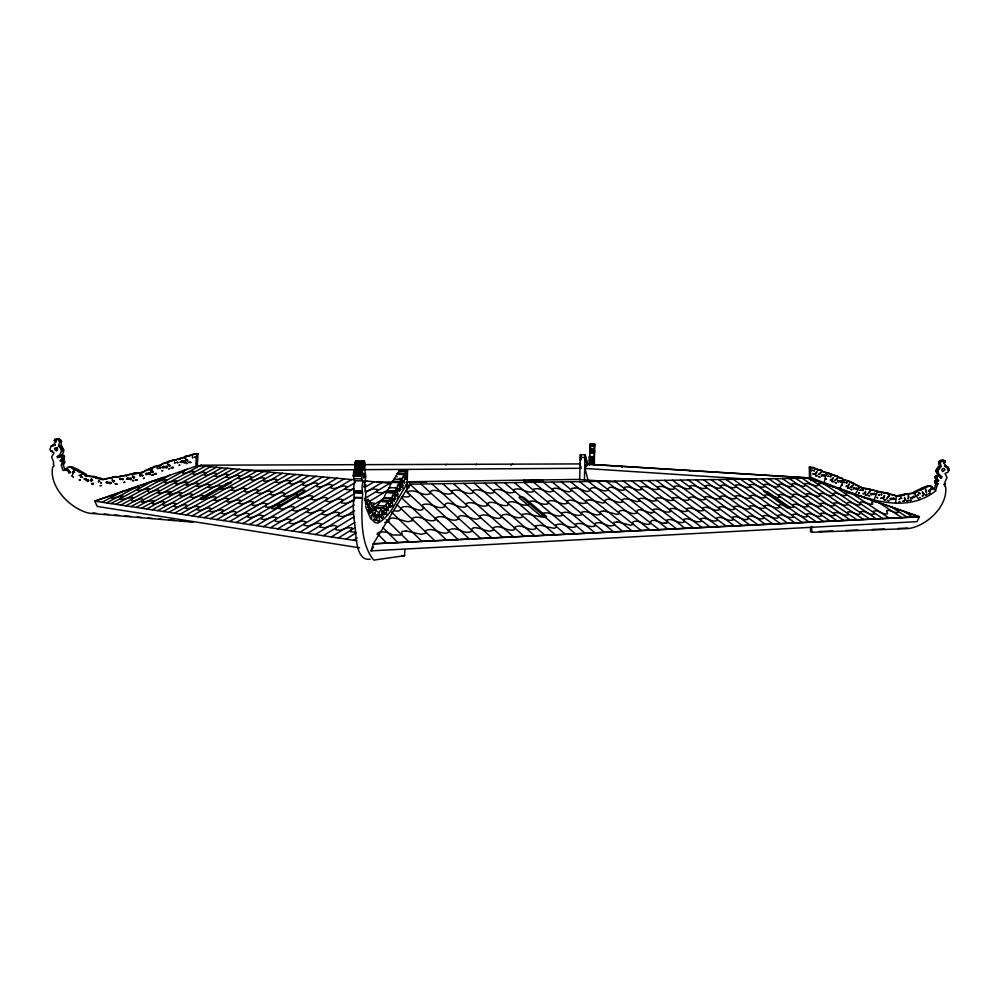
<?xml version="1.0" encoding="UTF-8"?>
<svg xmlns="http://www.w3.org/2000/svg" width="999" height="999" viewBox="0 0 999 999"><rect width="100%" height="100%" fill="white"/><g stroke="black" fill="none" stroke-linecap="round" stroke-linejoin="round"><path stroke-width="1.5" d="M379.395 522.152L379.42 512.387M589.273 465.197A14.111 1.211 -88.2 0 1 589.298 464.735L589.61 456.506L594.018 456.78L594.168 458.054L594.243 450.199M926.273 490.534L925.698 489.71M580.694 458.166L580.494 460.414M589.797 457.679L590.184 444.23L594.68 444.193L594.305 465.084M593.693 464.872L593.955 456.63M908.753 496.928L908.428 495.467M393.893 498.563L393.743 500.399A7.143 1.623 -88 0 1 393.581 500.337L393.768 498.851A10.839 2.485 -88 0 0 393.893 498.563L393.906 498.513M57.967 438.886L59.553 439.123L61.501 441.121C59.353 447.764 68.531 451.56 59.303 456.393L59.403 457.554M404.807 549.587L404.607 555.681L373.788 560.114C361.001 544.605 361.513 520.529 362.113 500.899A8.092 2.023 -87.8 0 1 362.337 500.449L362.437 496.428A5.045 1.274 -87.9 0 0 362.537 493.831L362 486.925L362.937 480.956L354.682 480.681L353.271 475.786L355.407 465.197L363.898 465.497L363.986 464.098L355.182 463.524L355.744 460.864L363.998 461.126L364.972 462.512L364.747 470.442L365.871 476.236L363.998 487.187L365.646 484.478L364.972 491.333L365.784 492.407A3.034 0.762 -88 0 1 365.734 494.305L365.409 500.162A27.722 7.018 -87.8 0 1 365.509 502.622L365.759 504.994L368.057 499.05L370.567 503.246A6.206 1.523 -87.8 0 1 370.691 503.371L372.964 507.729L373.014 510.164M353.421 473.014L361.713 473.289L363.711 465.497M580.519 457.142L580.469 457.804L580.531 456.655M585.239 457.28L585.202 457.942L585.252 457.043M579.682 479.695L580.269 454.72L585.189 454.732L585.676 456.68M584.415 479.845L585.002 454.87M585.951 461.575L585.814 460.701M586.813 463.086L586.6 464.71L586.813 462.999M375.262 512.137L375.212 517.195L375.262 512.012M586.363 461.438L586.326 462.1L586.376 461.313M943.88 460.302L939.41 461.051L938.561 462.874L939.347 466.321L935.926 470.129L938.311 470.192L941.083 466.521L940.296 463.061L941.145 461.238L944.854 460.739L945.329 461.888L943.418 462.912L945.266 464.572L944.879 465.734L947.951 467.107L949.05 470.167L948.138 472.052L945.042 473.464L947.015 477.385L945.029 482.005A3.359 3.309 -40.1 0 0 945.091 483.728C945.916 484.727 943.218 485.227 945.004 486.401A5.432 5.345 -39.5 0 1 945.591 486.675C948.138 505.844 927.097 525.899 908.416 528.583L811.8 532.292L810.589 531.83L810.501 527.347M406.843 491.358L407.58 470.079L399.662 469.817L397.952 473.214A5.532 1.249 -88.1 0 0 397.777 473.026L395.741 476.436A6.206 1.411 -88.1 0 0 395.429 476.848L392.719 481.293L400.124 481.543L402.185 478.346L402.922 488.873M580.906 459.54L580.931 458.741M585.614 459.677L585.539 460.314L585.701 458.691M594.268 449.837L594.68 444.193M840.047 487.937L843.73 480.232L842.669 478.321A4.695 4.633 -39.6 0 0 841.682 478.022L838.648 477.472M72.927 471.99L73.664 471.041M405.557 475.824L406.031 479.433L406.593 478.608M586.925 464.972L586.813 465.896L586.863 465.109M363.436 463.786L363.998 461.126M589.722 457.779L589.56 456.531M106.431 482.267L106.768 481.818A1.686 1.661 45.3 0 1 107.155 481.705L107.417 482.654A6.981 6.881 45.5 0 0 107.667 483.204A26.361 25.949 47.1 0 1 106.781 483.054C104.445 482.392 108.329 481.58 108.304 482.717M181.269 461.138L181.706 461.988A7.555 7.455 47 0 0 182.043 462.475A24.825 24.5 48.8 0 1 181.206 462.425L180.182 462.175L182.33 461.138M182.417 462.212L181.656 462.062L182.205 461.263M65.484 470.367L64.386 468.631A19.368 19.018 46.2 0 0 63.948 466.845C62.55 464.31 63.299 464.335 64.585 462.762A2.16 2.123 46.8 0 0 64.61 461.413C52.885 463.049 70.704 453.696 61.988 457.729M64.61 461.413C60.177 460.951 64.698 460.277 63.973 457.554M395.317 493.331C395.554 497.864 396.84 497.002 395.342 493.406M63.973 449.825C60.227 450 61.663 454.832 57.28 456.568C57.605 460.127 62.475 451.86 64.598 456.655M361.713 473.289L361.825 478.896L362.899 480.919M112.338 480.644C111.239 476.548 115.659 485.502 112.575 480.919M114.373 481.106L112.6 481.481M195.866 464.785L196.641 453.883L198.052 453.721L197.053 467.632M580.619 458.816L580.469 460.089M400.462 483.941L400.949 487.587L401.536 486.75M853.296 487.787L853.596 489.123A5.245 5.182 -39.5 0 0 854.095 489.06L855.244 487.962L853.67 487.987A7.93 7.83 -39.8 0 1 853.296 487.787L853.233 487.749M381.506 515.222L381.206 517.145A7.38 1.748 -87.8 0 1 381.044 516.933L380.831 514.935L381.356 515.422A13.399 3.172 -87.9 0 0 381.506 515.222L381.531 515.184M86.713 480.319L87.038 481.068A4.133 4.071 45.7 0 0 87.363 481.456L88.874 480.644A9.228 9.078 46.2 0 1 88.199 480.507C87.05 478.696 85.827 480.919 88.599 480.044M91.134 480.057C91.209 485.089 92.457 475.724 91.096 479.732M391.009 499.113L389.523 500.711A5.282 1.224 -87.9 0 0 389.398 500.462L389.123 500.524A5.307 1.224 -87.9 0 0 389.011 500.736C388.286 502.297 379.145 502.197 381.318 500.437A5.295 1.249 -87.9 0 1 381.481 500.249L381.768 500.187A5.282 1.249 -87.8 0 1 381.893 500.437C383.291 495.467 392.545 502.235 392.345 495.929A6.406 1.461 -87.9 0 1 392.657 495.367L394.717 490.984A5.707 1.299 -87.9 0 1 394.867 491.108L396.403 488.249A9.416 2.135 -88.1 0 0 396.603 487.912L397.015 487.999A6.306 1.424 -88 0 1 397.19 488.224L397.989 498.251M376.573 514.772L376.685 520.117A9.565 2.285 -87.8 0 1 376.486 519.88L376.561 514.622M393.968 492.519C382.405 493.656 385.227 489.41 394.343 491.558M814.385 470.129L814.035 471.191L814.41 469.855M830.818 475.974L830.456 477.035L830.843 475.686M895.566 503.046L896.378 496.191M391.883 497.827L384.253 497.664L384.777 495.654A6.406 1.498 -87.9 0 1 385.102 495.092L386.401 492.345M397.015 474.3L404.32 474.537L405.057 473.264A5.532 1.224 -88.1 0 1 405.194 473.451L407.542 470.079M399.15 482.654L399.575 481.793L391.92 481.593L391.758 482.417L399.2 482.579L397.952 484.84A6.319 1.424 -88 0 0 397.577 485.314L397.177 487.924M369.468 503.871L368.943 508.953L369.393 504.333A2.897 0.712 -87.9 0 0 369.468 503.871L369.48 503.746M589.685 452.897L594.093 452.909M383.466 510.639L383.828 514.997L384.553 514.31M190.297 521.915L193.132 522.177L89.723 513.286C70.767 509.527 48.476 486.663 52.71 466.82A5.757 5.657 46.2 0 1 53.347 466.558C55.22 465.459 52.76 464.572 53.397 463.723A3.559 3.496 46.8 0 0 53.559 461.9L51.711 456.905L54.008 452.859L50.799 451.186L49.95 449.15L51.274 445.954L54.608 444.68L54.246 443.431L56.294 441.77L54.333 440.584L54.895 439.385L57.542 439.223L58.791 440.122L59.59 442.107L58.566 445.729L62.025 450.049M56.356 440.484L54.408 440.035M370.242 559.165C353.783 561.95 356.705 528.633 353.846 518.518C353.821 512.612 352.56 506.431 353.846 500.599A8.092 2.073 -87.8 0 1 354.083 500.149L354.183 496.141A5.045 1.299 -87.9 0 0 354.283 493.543L353.733 486.65L354.682 480.681M585.789 460.826L585.739 461.65M402.297 478.571L402.772 477.085A6.219 1.374 -88.1 0 1 403.072 476.673L404.27 474.513M373.102 509.203L376.211 510.364A6.469 1.548 -87.7 0 1 376.386 510.477L376.648 510.914A4.271 1.024 -87.8 0 1 376.723 511.401L379.158 512.524L379.882 511.138A7.905 1.873 -87.7 0 1 380.332 510.601L382.592 507.792A5.819 1.374 -87.8 0 1 382.704 507.567L383.004 507.48A5.732 1.349 -87.8 0 1 383.154 507.754L386.588 503.721A7.23 1.686 -87.8 0 1 386.988 503.246L388.536 501.473M141.596 474.05C139.323 473.189 138.911 477.285 141.633 475.487M371.341 518.656L373.102 509.715M846.902 482.355L846.453 483.379L846.952 482.067M370.329 508.541L370.467 507.742M370.204 509.14L370.067 513.474A8.279 2.023 -87.8 0 1 369.892 513.011L370.342 507.967M941.607 477.884L940.559 477.822L939.684 475.936C936.912 474.775 934.415 469.592 937.611 470.429C937.611 472.515 939.41 474.887 941.77 476.798C940.546 480.132 939.834 474.6 937.124 476.211C935.738 479.083 941.757 482.38 934.777 481.006A2.035 2.01 -40.2 0 0 934.727 482.28L936.263 483.441L935.126 486.163A18.282 17.97 -39.6 0 0 934.627 487.824L933.516 489.41M163.237 466.545L162.475 467.457L164.036 467.232A7.555 7.455 46.6 0 0 164.335 467.744A24.813 24.488 48.3 0 1 163.499 467.707L162.475 467.532L164.023 467.307M386.213 504.37L386.663 514.947M589.909 462.912L589.909 464.647M386.875 491.208L387.2 490.721A5.707 1.336 -87.9 0 1 387.35 490.846L388.923 487.999A9.403 2.185 -88.1 0 0 389.135 487.662L389.548 487.749A6.306 1.461 -88 0 1 389.722 487.962L390.122 485.052A6.306 1.449 -88 0 1 390.447 484.627L391.733 482.405M594.48 450.512L594.368 453.022L594.517 450.524M938.635 476.011C933.466 473.526 934.515 481.53 938.91 480.581M383.416 498.851L384.253 497.664M594.055 453.171L589.672 452.997M409.528 484.203L808.803 478.159L919.405 516.783L917.045 521.653L371.104 550.874L373.314 543.806L409.902 484.203L469.505 539.035M390.771 506.755L390.609 507.28A9.79 2.26 -87.9 0 1 390.397 507.417L389.797 503.359L390.759 506.818M589.697 452.06L594.068 452.422M408.666 488.074L409.902 484.203M80.844 477.422L81.169 476.461L81.693 477.36L80.844 477.422L82.755 477.16M355.182 463.524L355.457 465.234M884.402 495.504L883.153 497.914L880.956 498.201M865.546 491.333L865.571 492.969A1.598 1.573 -39 0 1 865.022 493.531L863.498 493.881A7.118 7.018 -39.4 0 1 862.949 493.868C862.199 494.093 866.383 492.095 865.396 491.77M62.562 457.467L62.088 455.969L59.465 456.181M66.546 469.63L68.082 469.555A1.573 1.548 46.3 0 1 68.431 469.717L67.807 470.479A6.993 6.881 46 0 0 67.507 470.979A17.645 17.358 47 0 1 67.02 470.379L66.546 469.63L68.556 469.318M594.293 449.6L589.885 449.513M382.043 508.616L374.2 508.291L373.264 509.977M374.25 508.329L374.812 507.504A5.807 1.399 -87.8 0 1 374.925 507.28L375.237 507.205A5.732 1.386 -87.8 0 1 375.387 507.467L376.823 505.569L384.815 505.969M588.011 480.069L585.014 468.431L586.65 464.123L806.855 477.747L809.952 478.983M383.479 498.788L371.029 506.331M946.14 467.033L944.392 465.896M935.039 483.266L937.986 483.703L936.85 486.451A18.357 18.044 -39.5 0 0 936.35 488.111L935.751 489.622L934.24 489.597L931.942 486.588L929.757 485.914L922.477 488.973A4.246 4.183 -39.3 0 0 922.089 489.073L915.359 492.27L915.009 493.943M824.525 481.356C825.798 470.379 829.282 473.126 834.827 475.674A4.196 4.146 -39.8 0 1 835.289 475.536L839.972 477.722M580.906 456.293L580.656 455.394M394.031 494.642L394.78 497.652L393.943 494.555M64.086 455.806L57.393 457.729M184.34 462.724L184.84 461.376A7.792 7.692 47.4 0 1 184.253 461.575L182.78 461.263L183.816 462.587A5.569 5.495 47.1 0 0 184.34 462.724L185.802 462.537M874.4 498.876L877.234 492.245L875.686 490.821A5.207 5.132 -38.8 0 0 874.487 490.521L868.543 488.911M381.044 500.499L389.573 500.724M407.13 483.116L404.707 487.712A280.744 65.31 89.3 0 1 403.171 490.172C395.904 501.698 390.422 516.433 377.922 523.064L375.087 522.652L370.467 518.306L365.509 506.393M168.082 462.025L169.967 461.176A4.458 4.396 46.5 0 1 170.442 461.351L172.24 460.177L176.661 459.752M179.882 459.115L181.181 458.254A4.958 4.895 46.6 0 1 182.23 458.004L184.628 456.718A1.249 1.236 47.1 0 1 185.077 456.743L187.675 455.894A4.458 4.396 46.9 0 1 188.149 456.068L190.172 455.544M870.216 490.734L869.654 492.095M61.301 449.775L63.287 449.338M91.721 483.566L92.745 484.59A1.311 1.286 45.4 0 0 93.157 484.503L91.721 483.566L93.581 483.279M126.398 476.273L127.36 475.112M68.694 472.702L70.442 472.302A8.329 8.192 46.7 0 1 69.855 472.003L69.243 470.816L68.519 472.265A3.546 3.484 46.2 0 0 68.706 472.702L70.654 472.465M73.851 470.729L72.59 474.263L72.84 472.302M937.611 470.429L938.311 470.192L936.612 469.705M593.768 462.749L589.348 462.475L593.756 462.737M353.908 517.182L354.158 518.406M399.15 484.702L399.875 488.024L399.113 484.515M404.895 479.258L404.27 476.436M151.836 467.969L154.158 467.22M923.95 488.486L920.816 488.686A4.233 4.158 -39.3 0 0 920.429 488.786L913.523 492.157L913.286 492.982L914.922 493.294L904.132 494.218L905.494 493.993M585.002 457.48L580.269 457.342M889.272 495.267L888.673 496.728M156.231 473.738L154.545 473.751L156.281 473.663M146.666 473.214L147.178 474.038A7.555 7.443 46.2 0 0 147.54 474.488A24.813 24.463 47.7 0 1 146.703 474.513L145.667 474.438L146.341 473.376M816.757 471.715L815.122 473.826L812.999 473.813M371.104 550.874L373.501 546.94M888.436 496.978L886.85 498.401L889.172 495.429M869.43 492.332L867.931 493.656L870.117 490.884M141.371 475.037L139.573 475.499M580.531 455.357L580.332 454.695M855.931 493.019L859.664 487.387M849.125 484.128C848.288 486.675 842.869 486.288 847.726 486.501A1.848 1.823 -39.4 0 0 848.426 486.076L849.237 484.078M162.962 467.082L164.548 466.658M881.48 493.806L881.368 495.254L881.518 494.118M119.768 479.158C121.104 476.311 118.744 481.331 121.428 478.971M381.98 510.964L382.555 514.997L381.868 510.676M388.424 503.521L388.986 507.317L388.386 503.459M185.552 457.043L186.351 456.543M61.926 461.501L62.625 461.6A2.173 2.135 46.8 0 1 62.6 462.962C61.301 464.535 60.552 464.51 61.963 467.07A19.456 19.106 46.2 0 1 62.4 468.856C63.461 474.637 68.069 463.149 71.453 467.932C73.464 470.454 76.911 468.993 78.946 470.317A4.483 4.408 46 0 1 79.346 470.442L86.463 474.4A1.311 1.299 46 0 1 86.663 475.287L86.763 475.674M922.352 495.929L923.576 494.418L922.352 492.157M152.098 474.987L153.234 474.812L151.885 475.224M821.278 471.99L820.504 473.239M837.711 477.834L836.862 479.12M170.379 461.176L167.37 462.025A1.249 1.236 46.6 0 0 166.92 462L164.61 463.249A4.958 4.895 46.2 0 0 163.549 463.511L162.787 464.011M391.92 481.593L392.545 481.118A5.619 1.286 -88 0 1 392.682 481.293M820.167 473.489L818.418 474.65L821.153 472.127M836.6 479.333L834.852 480.482L837.574 477.972M154.258 480.569L157.417 481.493L165.497 479.532M168.544 468.931L169.992 468.568L168.943 468.556M186.301 463.586L187.7 463.286L186.551 463.361M75.487 469.942L77.023 470.554A4.495 4.421 46 0 1 77.422 470.679L84.578 474.65A1.324 1.299 45.9 0 1 84.765 475.536L94.356 477.335A4.77 4.695 45.5 0 1 94.818 477.385L95.617 477.772A3.159 3.097 45.6 0 1 95.892 478.159L103.409 479.67L105.569 478.846A5.907 5.819 45.2 0 1 106.955 478.571L111.738 477.485A1.324 1.299 45.6 0 1 112.213 477.559L113.786 477.085A4.383 4.321 45.4 0 1 114.211 476.948L115.634 476.823A4.371 4.296 45.5 0 1 115.984 476.685L116.933 476.71A4.296 4.233 45.5 0 1 117.407 476.96L122.34 476.011M194.643 454.058L198.052 453.721M908.428 495.554L908.153 499.05L908.703 497.24M139.985 475.736L140.01 474.35M377.073 505.681L378.896 503.446A7.23 1.723 -87.8 0 1 379.308 502.972L380.856 501.173M853.596 484.802L852.634 486.014M155.182 466.958L159.69 465.522A7.343 7.243 47 0 0 160.377 465.309L161.476 465.409M126.523 478.721L127.497 477.884A1.561 1.548 45.5 0 1 127.86 477.784L128.122 478.671A6.543 6.444 45.7 0 0 128.347 479.183A24.675 24.313 47.3 0 1 127.522 479.045L126.573 478.796L128.371 478.334M852.359 486.201L850.586 487.187L853.446 484.927M172.29 461.038L173.302 460.227M133.192 474.026L135.802 473.239M905.693 494.093L913.286 492.982M907.292 494.418L904.894 493.793M159.291 491.433C159.553 486.251 144.056 497.552 149.026 488.736A6.281 1.498 -22.8 0 0 148.451 488.723M142.894 500.349C143.594 494.88 127.16 506.718 132.817 497.49A6.344 1.511 -23 0 0 132.243 497.465M936.051 490.646C902.472 517.282 858.253 495.104 823.538 482.342A193.968 191.009 -53.4 0 1 818.543 480.594L810.689 477.272M401.511 486.825L400.487 484.028M134.877 473.126L127.672 474.85A5.519 5.445 45.4 0 0 126.386 475.112L115.734 477.235A4.308 4.246 45.5 0 0 115.172 476.973L114.211 476.948M159.191 491.508L158.054 493.244L170.342 491.508L170.717 492.27L168.506 494.343L170.205 494.68M142.795 500.424L141.583 502.197L153.871 500.511L154.208 501.298L151.923 503.421L153.609 503.771M930.618 488.623L931.168 489.373A6.606 6.494 -39.4 0 1 931.43 489.86A16.646 16.384 -40.3 0 0 931.917 489.31L932.392 488.636L930.956 488.486M160.377 465.309L158.816 465.522A7.38 7.268 47 0 1 158.129 465.734L154.733 466.258L153.059 467.582A4.458 4.396 46 0 0 152.56 467.445L150.062 468.519A1.249 1.236 46.2 0 0 149.613 468.531L145.891 470.317A4.983 4.908 45.7 0 0 144.855 470.666L143.369 472.065L135.864 473.626A4.046 3.996 45.7 0 0 135.352 473.376L134.453 473.351M185.077 456.743L186.613 456.506M188.312 456.081C190.434 454.008 197.153 454.27 190.934 454.97M889.647 494.43L892.307 494.73A5.557 5.47 -38.6 0 1 893.593 495.054C897.002 497.365 900.486 493.518 904.295 495.204A2.972 2.935 -38.9 0 1 904.57 494.855L905.356 494.53M889.01 493.818L885.888 492.994L893.855 495.042A5.569 5.495 -38.6 0 1 895.129 495.367L897.139 496.266L904.295 495.204M594.043 456.855L589.51 456.718M862.949 489.385L862.836 490.734L862.986 489.672M145.729 470.916L146.491 470.442A4.958 4.883 45.8 0 1 147.228 470.154M445.791 464.922L446.578 464.373M903.046 501.148L904.744 500.062L904.582 498.051M475.711 464.86L476.585 464.26M186.913 456.019L189.111 455.731A4.433 4.383 46.9 0 1 189.598 455.906L189.76 455.906M510.951 465.222L512.587 464.135M177.248 459.103L179.358 459.203M353.471 540.284L357.255 537.899M345.991 539.148L356.506 532.579M338.399 537.999L355.307 527.497M331.331 536.913L354.745 522.44M323.289 535.701L353.958 516.833M315.384 534.502L354.62 510.501M369.043 501.673L387.874 490.159M307.605 533.329L354.183 504.97M364.71 498.576L390.159 483.079M54.595 445.117L55.27 444.867M299.962 532.167L354.97 498.863M365.584 492.432L382.23 482.355M292.445 531.031L353.796 494.055M364.685 487.5L374.413 481.63M138.112 473.076L142.445 472.515M285.015 529.907L354.008 488.586M364.086 482.492L366.695 480.931M277.71 528.808L355.419 482.43M270.529 527.722L351.623 479.545M263.449 526.648L344.255 478.871M256.468 525.586L336.975 478.209M142.994 472.04L144.268 471.803M249.6 524.55L329.832 477.547M242.844 523.526L322.777 476.898M236.164 522.527L315.809 476.261M229.608 521.528L308.953 475.636M223.114 520.554L302.173 475.012M216.746 519.58L295.504 474.4M210.452 518.631L288.923 473.801M204.258 517.694L282.442 473.201M198.139 516.77L276.036 472.614M192.12 515.859L269.718 472.04M186.164 514.96L263.486 471.466M122.752 476.036L126.935 475.249M180.307 514.073L257.33 470.904M168.806 512.337L245.267 469.792M174.513 513.199L251.261 470.342M163.187 511.488L239.36 469.255M157.63 510.639L233.516 468.718M152.16 509.815L227.76 468.194M902.584 494.967L902.709 494.88A2.96 2.922 -38.9 0 1 902.984 494.542L903.77 494.205M146.753 509.003L222.078 467.669M141.546 508.216L216.583 467.17M130.969 506.605L205.444 466.146M136.151 507.392L210.914 466.645M125.837 505.831L200.037 465.646M120.767 505.069L187.263 469.168M115.772 504.32L169.992 475.137M106.581 502.922L137.899 486.163M110.951 503.583L153.109 480.956M102.16 502.26L122.54 491.383M929.982 493.169L928.658 493.831L929.295 493.156A4.046 3.971 -39.1 0 1 929.907 493.119M934.777 481.006L937.012 480.244M170.604 461.051L171.478 460.976M167.183 462.712L163.062 463.449A4.983 4.908 46.2 0 0 162 463.711L160.827 465.909A4.958 4.883 46.1 0 0 160.215 465.696L158.816 465.522M106.306 478.983L107.38 478.571A5.882 5.794 45.3 0 1 108.741 478.309L111.289 478.221M353.696 488.723L350.499 489.772L345.916 489.535L345.217 489.035L346.953 486.725C341.633 484.003 336.638 490.159 331.106 488.024L330.444 487.512L332.43 485.227C327.148 482.28 322.153 488.436 316.733 486.525L318.144 483.641C312.874 481.131 308.154 486.788 302.847 485.139L302.46 484.478L304.121 482.38C298.901 479.795 293.943 485.876 288.748 483.316L290.597 481.268L290.11 480.619L285.539 480.619L278.584 482.704L275.524 481.993C282.255 474.001 257.867 486.276 264.81 478.596L264.335 478.084C259.39 476.336 255.007 481.93 250.187 479.483L251.835 476.973C247.028 475.149 242.832 480.394 238.137 478.334L239.71 475.824C235.077 474.15 230.931 479.245 226.336 477.122L228.184 474.6C223.526 472.827 219.455 477.947 214.822 476.011L216.746 473.514C212.487 471.628 207.942 476.785 203.971 474.887A17.245 4.258 -22.1 0 1 205.844 473.151C203.759 469.892 196.99 475.424 193.319 474.213L193.057 473.776C198.676 468.294 185.652 473.676 183.017 473.414L182.542 472.577L184.353 470.691A4.883 1.161 -22.4 0 0 184.253 470.254L184.203 470.229M384.528 514.385L383.491 510.751M328.259 526.573L334.166 525.437A24.063 7.58 -22.1 0 1 334.765 525.499L337.225 526.411L335.327 528.733L336.201 529.932L340.459 530.182L345.292 528.409A3.459 1.099 -21.7 0 1 347.103 527.834L351.523 527.834A5.495 1.761 -21.7 0 1 352.023 527.922L350.349 531.705L354.87 532.13M346.441 515.422L352.41 514.235A24.451 7.667 -21.8 0 1 353.209 514.31M826.648 473.239L828.233 473.002L833.004 475.074M387.212 490.909L382.904 492.594L378.496 492.757L376.623 492.195L377.897 489.535L372.989 489.035L365.634 491.396M346.141 515.584L342.669 516.558L338.074 515.934L339.373 512.924C333.504 510.239 328.359 516.795 322.44 514.248L321.965 513.648L324.126 511.113C318.506 508.054 313.361 514.685 307.617 512.375L307.03 511.825L308.953 509.365L307.729 508.703C302.635 507.629 298.276 512.562 293.107 510.489L292.532 509.915L294.705 507.504L293.619 506.843C288.474 505.369 284.141 510.551 279.033 508.628L280.694 505.569C275.462 502.797 270.679 508.766 265.409 506.905L266.92 503.971C261.788 501.148 256.743 507.504 251.636 504.707L253.646 502.547L253.247 501.835C248.376 500.162 244.318 505.082 239.448 503.608L238.686 503.059L240.846 500.836L240.397 500.224C237.737 498.726 222.24 505.556 228.409 499.225L227.972 498.676C223.064 496.728 218.631 502.584 213.873 499.912L215.821 498.101L215.747 497.052C213.224 495.467 198.739 502.122 200.662 498.151L228.084 482.854L231.593 482.405L203.371 498.638L202.098 498.476L203.858 495.841C199.276 493.968 195.067 499.3 190.534 496.99L192.607 494.318C187.999 492.345 183.866 497.739 179.283 495.579L181.431 492.957L177.884 492.569L169.618 494.592M327.822 526.785L324.338 527.759L319.78 527.072L321.178 523.988C315.347 521.166 310.165 527.872 304.258 525.212L303.821 524.587L306.069 521.99C300.487 518.793 295.304 525.586 289.585 523.151L289.011 522.577L291.021 520.054L289.835 519.355C284.727 518.206 280.357 523.251 275.2 521.091L274.663 520.491L276.91 518.019L275.849 517.332C270.717 515.784 266.371 521.066 261.263 519.055L263.037 515.909C257.854 513.024 253.034 519.118 247.764 517.157L249.388 514.148C244.305 511.188 239.223 517.707 234.153 514.785L236.239 512.562L235.876 511.838C231.019 510.077 226.935 515.097 222.078 513.548L221.341 512.974L223.576 510.689L223.164 510.064C220.454 508.566 204.882 515.334 211.264 508.928L210.864 508.366C205.969 506.331 201.498 512.312 196.791 509.527L198.801 507.679L198.764 506.593C194.056 504.994 189.723 510.252 185.14 507.954L187 505.244C182.442 503.284 178.209 508.728 173.714 506.318L175.886 503.583C171.291 501.523 167.133 507.03 162.587 504.782L164.823 502.085C160.614 500.112 156.943 504.682 152.685 503.633M149.987 473.002L149.85 474.537A5.569 5.482 46.2 0 1 149.313 474.45L148.177 473.226L149.663 473.401A7.792 7.68 46.4 0 0 150.237 473.151L150.287 473.151M928.521 490.984L928.595 490.959A8.566 8.429 -40 0 0 928.995 490.784L929.719 489.61L930.419 491.021A3.347 3.297 -39.6 0 1 930.219 491.421L928.595 490.959M198.064 465.459L94.78 501.148L97.24 506.443L359.515 547.802M943.593 484.24L945.441 484.49M163.174 477.51L94.793 501.136L356.843 540.796M57.555 447.452L56.731 448.114A1.261 1.236 47.7 0 0 56.593 448.838L57.492 450.199M69.668 467.02L72.003 466.82L78.322 469.655M127.685 474.987L128.097 474.862A5.495 5.42 45.4 0 1 129.37 474.6L132.355 474.35M111.938 478.022L113.337 477.235M184.241 457.704L180.757 458.179A4.983 4.92 46.6 0 0 179.695 458.441L174.987 459.99M136.126 473.114L137.013 473.139A4.033 3.971 45.7 0 1 137.375 473.314M86.426 479.058L86.014 478.633A1.711 1.686 45.6 0 0 85.627 478.571L84.216 479.008L86.401 478.596M192.707 454.707L193.918 453.771L196.641 453.883M198.351 466.071L201.323 465.209M165.172 466.508L166.546 466.858A7.792 7.692 46.9 0 0 167.145 466.645L166.646 468.007A5.569 5.495 46.7 0 1 166.109 467.857L165.072 466.545L167.27 466.62M185.377 461.463L184.241 461.076L185.277 462.387M166.721 466.296L167.27 467.495M81.406 474.975L79.183 475.287M869.904 489.398L867.032 488.611L868.381 489.048M173.751 459.99L176.286 459.765M400.099 481.543L400.124 481.543A5.619 1.261 -88 0 0 399.937 481.368L399.575 481.793M149.301 469.705L147.84 470.029M858.665 486.863L866.895 488.936A3.821 3.771 -39 0 1 867.319 488.748L868.168 488.773M860.976 487.637L866.745 488.961M868.631 489.06L873.026 490.222A5.182 5.107 -38.8 0 1 874.225 490.521L885.713 493.331A4.071 4.008 -38.8 0 1 886.175 493.131L888.66 494.043M879.395 491.933L883.703 492.282L885.551 493.356M353.634 500.899L346.178 503.284L341.508 502.947L340.784 502.41L342.882 499.975C337.225 496.553 331.481 504.108 325.761 500.761L327.547 498.414L326.685 497.727C321.341 496.291 316.358 502.085 311.114 499.05L313.137 496.74L312.425 496.053C307.23 494.38 302.897 499.45 297.739 497.902L297.178 497.215C302.26 490.459 286.563 497.527 284.066 496.353L283.316 495.704L285.165 493.518C280.082 490.584 275.05 496.828 269.88 494.343L271.541 491.583C266.408 489.51 261.788 495.417 256.731 492.882L258.529 490.109C253.933 487.887 247.902 494.455 244.106 491.058A2.91 0.774 -22.1 0 1 244.543 490.596L246.004 488.723C240.896 486.663 236.751 492.282 231.706 490.072L231.868 489.448C237.425 482.804 216.746 493.256 221.054 487.075A3.384 0.874 -22.3 0 0 221.528 486.188L218.394 485.714L209.141 487.712L208.004 487.075L210.152 484.94L207.655 484.278L198.376 486.463L196.616 485.951L198.764 483.603L196.99 483.041L186.963 485.139L185.876 484.902L188.162 482.48L186.451 481.918L175.949 484.128L175.15 483.541L177.185 481.331L176.199 480.756L165.434 483.079L164.773 482.167L166.721 480.032L165.784 479.607A7.393 1.761 -22.6 0 0 165.335 479.62M842.919 480.019L845.579 480.182A6.956 6.868 -40.4 0 0 846.228 480.419L849.387 481.081L850.911 482.405A4.196 4.146 -39.3 0 1 851.385 482.305L857.529 485.339A4.695 4.633 -39.1 0 1 858.491 485.726L862.387 487.924M616.733 521.928L613.923 522.44L614.61 524.95C607.642 528.646 601.548 520.004 594.742 523.551L595.079 525.924C588.261 528.808 582.392 521.028 575.536 524.163L575.836 526.66C569.005 529.782 562.724 521.378 555.631 525.087L556.505 527.172L554.233 528.284L546.665 526.835A8.379 3.309 20.2 0 0 544.842 526.186L540.471 525.249L535.689 525.749L536.076 528.171L535.277 528.933C528.296 531.505 521.353 522.827 514.71 527.372L514.735 528.184M603.159 511.038L600.349 511.525L600.973 513.961C594.018 517.519 587.986 509.065 581.193 512.462L581.468 514.785C574.675 517.532 568.856 509.94 562.025 512.949L562.262 515.372C555.444 518.356 549.238 510.152 542.157 513.711L542.981 515.734L540.684 516.808L533.191 515.347A8.279 3.234 19.9 0 0 531.381 514.71L527.047 513.773L522.265 514.223L522.602 516.583L521.79 517.307C514.822 519.755 507.992 511.288 501.336 515.671L501.336 516.446M874.162 493.269L873.888 494.08A6.169 6.081 -39 0 1 873.638 494.555A23.264 22.952 -40.7 0 0 874.425 494.468L875.386 494.218L874.5 493.369M99.838 485.814A6.743 6.643 44.7 0 1 100.35 485.651L101.673 485.514M135.402 479.832C140.422 480.719 131.743 480.019 137.325 479.595M108.804 482.967L109.54 483.528A5.544 5.457 45.6 0 0 110.065 483.741L110.914 482.38A9.266 9.128 46 0 1 110.227 482.529C107.355 481.893 109.478 482.754 111.314 483.241M589.123 499.762L586.301 500.212L586.863 502.572C579.919 506.006 573.963 497.739 567.182 501.011L567.407 503.246C560.651 505.881 554.895 498.476 548.089 501.311L548.239 503.646C541.47 506.593 535.352 498.563 528.296 501.885L529.058 504.233C521.853 507.792 515.771 499.662 508.503 502.272L507.892 505.282C500.961 507.267 495.129 500.462 488.199 502.847L488.061 504.632M129.383 478.821L129.333 478.084L130.744 478.546A8.641 8.516 46.2 0 0 131.369 478.421L130.594 479.682A5.195 5.12 45.8 0 1 130.095 479.483L129.383 478.821L131.431 479.033M151.823 475.299L153.484 474.975M112.65 481.143L114.336 480.644M132.917 477.06L134.665 476.91M145.667 474.438L147.29 474.188M148.501 474.063L150.35 474.013M146.116 473.951L147.752 473.489M148.177 473.226L149.788 472.977M90.847 480.544L92.707 480.269M100.849 479.408L104.982 479.295M151.324 471.516L153.396 471.94M574.5 488.036L571.678 488.449L571.603 489.273C571.166 496.628 556.68 484.927 552.597 489.073L552.772 491.246C546.028 493.768 540.334 486.55 533.553 489.235L533.653 491.496C526.898 494.33 520.829 486.463 513.798 489.66L514.51 491.945C507.33 495.317 501.311 487.4 494.08 489.897L493.394 492.794C486.338 494.767 480.756 487.924 473.651 490.209L473.026 491.458M837.686 476.461L836.3 476.161M865.384 488.661L865.459 488.648A3.809 3.746 -39 0 1 865.896 488.461L866.732 488.474M112.875 476.973L114.635 476.71M132.58 473.926L137.625 473.389M140.609 472.789L142.258 472.539M96.029 478.246L100.175 477.897L102.672 479.133M173.364 467.782L171.391 467.619L173.426 467.395M95.892 478.159L97.865 477.984M151.036 471.303L150.225 470.104L152.535 470.054M94.43 477.36L96.279 477.097A4.758 4.683 45.5 0 1 96.666 477.122L97.465 477.51A3.134 3.084 45.6 0 1 97.74 477.897M159.365 467.919L160.527 468.032L160.202 468.631L159.365 467.919L160.939 467.707M165.335 467.407L166.87 467.195M93.644 476.885L96.279 477.097M150.487 467.857L152.934 467.582M163.024 466.733L164.585 466.508M170.03 465.422L168.369 465.122L170.317 465.609M907.766 528.009L897.726 528.483M84.765 475.536L95.492 476.623M79.271 475.699L81.406 475.437M180.182 462.262L181.656 461.988M183.029 462.137L184.49 461.938M182.78 461.263L184.34 461.051M82.442 474.026L84.515 473.876M181.493 461.263L182.904 460.964M185.802 459.602L185.115 458.354L187.862 461.163L186.201 460.277L187.662 460.177M167.37 462.025L168.981 461.763M186.076 459.84L187.6 459.765M819.817 477.06L818.468 476.648L819.455 476.698A2.685 2.66 -39.7 0 1 819.767 476.998L819.867 477.16M589.235 499.862A8.142 2.985 20.8 0 1 589.785 499.787L603.034 503.096L605.219 502.322L605.244 500.062C610.988 496.865 616.445 504.283 622.352 502.01L622.439 499.575L624.587 498.826L628.708 499.088L636.962 501.635L639.647 501.111L638.748 498.938L640.921 498.314L644.917 498.563L653.034 501.148L656.668 500.574L655.694 498.601L657.067 497.914L661.987 498.151L670.229 500.661L673.351 500.099L672.539 498.214L673.164 497.689L677.909 497.677A3.334 1.136 21.8 0 1 680.307 498.476C682.142 499.962 691.196 502.085 688.686 497.914C693.868 494.567 699.612 501.573 705.169 499.425L704.332 497.352L706.593 496.515L713.586 498.301A2.722 0.899 22.2 0 0 714.56 498.726L720.679 498.951L720.067 496.466C725.599 494.405 730.032 500.149 735.564 498.626L736.238 498.126L735.202 496.091C740.521 494.03 744.817 499.687 750.199 498.076L750.911 497.564L750.062 495.729C755.331 493.693 759.627 498.951 764.847 497.752L765.446 497.202L764.485 495.254C769.63 493.244 773.825 498.439 778.92 497.377L779.682 496.878L778.633 494.917C781.58 492.382 794.942 501.036 792.819 494.905L793.281 494.33C798.251 493.156 802.372 498.326 807.354 496.266L806.118 494.38L806.68 493.893C809.365 492.445 822.339 499.775 819.567 494.168L819.879 493.631C824.749 492.145 828.833 497.302 833.653 495.354C831.892 488.973 843.406 497.589 846.478 495.179L845.229 493.306L847.227 492.682L857.392 495.154M836.25 482.904L834.964 482.554L835.888 482.542A2.685 2.66 -39.3 0 1 836.188 482.842L836.3 482.992M167.857 461.401L170.242 461.226M78.234 471.765L80.145 471.528M178.097 459.503L179.758 459.303M72.79 472.415L74.725 472.177M68.494 471.478L70.43 471.853M77.023 470.554L78.884 470.267M185.564 456.118L187.874 455.969M910.726 497.902L910.801 497.889A9.453 9.316 -39.6 0 0 911.263 497.827L912.374 496.878L912.512 498.389A3.896 3.846 -39 0 1 912.187 498.726L910.801 497.889M61.938 464.173L64.211 463.786M62.6 462.962L64.585 462.762M60.102 460.739L63.674 459.952M62.075 459.577L64.073 459.39M816.633 469.255L817.082 469.63A4.183 4.133 -40.2 0 1 817.619 469.48L820.828 470.017L823.538 471.878M833.616 475.399A4.183 4.133 -39.8 0 1 833.978 475.299L836.263 476.048M62.1 459.103L64.098 458.916M61.888 458.104L63.886 457.929M384.665 522.539L388.873 521.416C388.661 513.748 403.047 521.441 407.592 521.615A7.305 3.047 17.6 0 0 408.641 521.64L412.799 520.554L412.175 518.406C420.104 513.948 427.31 523.176 435.214 520.154L435.239 518.281M57.28 456.568L61.301 456.156M62.363 456.58L64.223 456.031M154.545 473.751L156.381 473.476M921.428 488.099L928.059 485.626L931.942 486.588M133.192 473.376L134.128 473.489M61.151 450.861L63.711 451.061M50.799 451.186L52.847 451.048M376.96 534.165C378.159 530.831 383.928 532.055 386.638 532.23A3.834 1.648 17.3 0 1 388.698 532.966L392.869 535.002L400.187 535.064L401.923 534.115L401.898 531.48L406.156 530.844M60.839 449.063L62.775 448.751M60.402 447.827L62.887 448.014M405.931 530.856L419.642 534.065A7.63 3.234 17.9 0 0 421.528 534.215L425.961 533.066L425.287 530.856C433.241 526.198 440.571 535.726 448.501 532.455L448.451 530.544M59.765 446.428L61.701 446.241M58.566 445.729L60.577 445.604M51.274 445.954L53.359 445.979M52.872 445.042L54.908 444.93M824.625 474.937L824.175 475.724A7.118 7.043 -40.4 0 1 823.838 476.161A23.389 23.114 -42.2 0 0 824.625 476.161L825.611 476.048L825.012 475.149M841.058 480.781L840.596 481.568A7.118 7.03 -40 0 1 840.259 482.005A23.389 23.102 -41.7 0 0 841.058 482.005L842.032 481.893L841.358 480.919M59.59 442.107L61.588 441.995M59.503 441.221L61.501 441.121M54.333 440.584L56.568 440.684M919.405 516.783L373.314 543.806L919.405 516.783L808.653 478.159M58.791 440.122L60.802 440.022M54.895 439.385L59.553 439.123M922.277 495.929L923.064 495.891A5.682 5.594 -39.4 0 0 923.488 495.566L924.237 493.918L922.352 492.032M665.709 523.214L664.185 523.276M851.697 489.735L850.449 489.273L851.373 489.335A2.685 2.66 -38.9 0 1 851.648 489.66L851.735 489.822M819.18 531.493L832.804 530.968M846.153 530.457L857.729 530.019M872.314 529.458L884.515 528.983M817.007 469.617L818.393 469.842A4.196 4.146 -40.2 0 1 818.855 469.692L820.828 470.017M652.01 512.612L650.486 512.662M369.493 502.672L374.275 503.196L372.839 506.406L375.075 506.98M405.432 485.452L410.065 485.377M376.848 482.18L392.37 481.968M406.343 481.78L578.171 479.433L616.058 482.017M407.779 482.117L426.798 482.117L407.167 482.417M527.035 480.744L543.006 480.482L523.164 480.544L526.673 480.756M244.58 470.417L355.257 469.717M364.61 469.655L581.281 468.281L579.969 463.911L364.935 464.647M849.649 482.117A4.183 4.133 -39.3 0 1 850.012 482.042L852.209 482.992M200.986 465.209L356.593 464.672M171.391 467.619L172.902 467.395M818.318 469.842L813.074 467.382L809.29 467.157L812.799 468.069M590.184 444.23L594.58 444.355M590.297 444.068L594.742 444.493M590.084 444.88L594.755 444.98M590.022 445.691L594.417 445.816M589.997 446.341L594.393 446.466M589.984 449.013L594.368 449.138M589.822 450.549L594.218 450.674M589.785 450.786L594.18 450.911M589.772 451.336L594.168 451.461M589.76 451.461L594.155 451.585M589.722 451.76L594.118 451.885M589.71 451.898L594.118 452.11M589.647 453.171L594.043 453.296M589.485 457.055L593.906 457.055M589.472 457.192L593.881 457.317M589.46 457.43L593.868 457.554M589.46 457.654L593.868 457.779M589.497 457.842L593.893 457.979M589.497 458.129L593.893 458.254M589.46 458.853L593.856 458.991M589.447 459.215L593.843 459.34M589.46 459.627L593.856 459.765M856.667 488.036L856.243 488.648A7.118 7.03 -39.5 0 1 855.768 489.185A23.389 23.089 -41.1 0 0 856.555 489.248L857.542 489.223L857.03 488.261M589.348 461.7L593.743 461.838M361.813 461.251L364.548 461.326M355.344 461.513L363.599 461.763M355.157 462.475L363.411 462.737M355.107 463.261L363.374 463.511M355.744 463.836L363.986 464.098M355.806 464.772L364.048 465.034M355.369 465.259L363.898 465.497M355.307 465.534L363.561 465.796M355.082 467.145L363.336 467.407M355.007 467.295L363.261 467.557M355.12 468.456L363.374 468.718M355.107 469.043L363.361 469.305M354.945 469.455L363.199 469.717M399.275 471.091L406.531 471.328L399.225 471.166M354.458 469.705L362.724 469.967M354.17 470.704L362.5 470.791M353.921 470.916L362.212 471.178M353.846 471.141L362.125 471.403M353.858 471.341L362.137 471.615M353.833 471.803L362.113 472.077M399.413 473.251L405.232 473.451M397.165 473.476L404.707 473.676M353.534 472.889L361.825 473.151M353.521 473.638L361.813 473.913M353.534 474.163L361.825 474.438M353.396 475.499L361.675 475.761M353.271 475.786L361.563 476.061M399.4 478.434L402.347 478.533M394.031 479.195L401.461 479.358M353.546 478.621L361.875 478.958M389.135 487.662L396.603 487.912M387.4 490.821L393.406 491.033M386.563 491.458L394.093 491.72M353.908 490.846L362.175 491.133M353.883 491.071L362.137 491.358M386.426 492.345L393.956 492.607M353.883 491.583L362.137 491.87M353.946 492.182L362.2 492.47M354.258 492.957L362.512 493.244M354.008 497.302L362.262 497.589M354.345 497.739L362.587 498.026M364.498 500.062L367.207 500.149M380.906 501.123L388.561 501.398M374.488 507.467L383.204 507.767M372.053 509.79L376.011 509.94M937.986 483.703L936.438 482.542A2.048 2.01 -40.2 0 1 936.488 481.268L937.149 481.218M845.579 480.182L844.255 480.282A4.67 4.608 -39.4 0 0 843.668 480.444L842.332 480.194M887.399 493.306L888.348 493.244M401.71 555.556L404.607 555.681M586.65 464.16L807.192 477.872L808.129 478.621M585.014 468.431L752.547 479.433M148.614 488.636L138.774 490.571L137.2 489.91L139.685 487.812L137.612 487.312L128.996 489.373M132.405 497.365L120.842 499.475A4.333 1.024 -22.9 0 1 120.429 498.888L123.202 496.003L111.626 498.214L113.274 496.078L112.625 495.267M899.899 509.977L897.427 510.239A3.322 0.949 23.9 0 0 897.489 510.689C900.374 516.158 888.885 508.766 886.6 510.651L887.499 513.761C882.691 515.209 878.383 509.24 873.413 511.201L874.212 514.135C869.542 515.659 865.646 510.377 860.963 511.588L860.526 512.25C860.738 517.981 850.823 509.927 847.327 512.25L848.326 514.735C843.231 516.645 839.197 511.238 834.14 512.712L835.039 515.247C829.969 517.357 825.798 511.925 820.766 513.374L821.428 515.934C816.058 518.094 811.5 511.763 806.28 514.223L807.479 516.308L806.505 516.808C801.46 517.794 797.19 512.437 792.12 514.772L793.293 516.87L792.457 517.42C787.287 518.543 782.941 513.111 777.734 515.496L778.77 517.457C773.288 520.429 768.343 513.436 762.899 516.096L764.098 518.231C758.553 521.016 753.708 514.41 748.039 516.446L747.889 519.355C742.282 521.028 737.899 514.772 732.267 517.27L733.428 519.43L732.816 520.029C727.334 521.803 723.114 516.333 717.657 517.557A5.969 2.048 22.6 0 0 716.945 519.48L716.795 520.741C711.013 522.552 706.268 516.458 700.511 518.781L701.323 520.979L700.574 521.49C694.567 523.339 689.772 517.02 683.766 519.305L684.09 522.177C677.896 524.288 672.964 517.707 666.783 520.042L667.644 522.365L667.045 522.939C662.237 525.474 650.749 515.571 650.386 523.376L650.124 523.851C644.205 526.411 638.648 518.656 632.879 522.002L632.929 524.425L630.756 525.299L617.694 521.94A7.005 2.61 21.4 0 0 616.87 522.04M197.74 465.584L354.62 479.82M365.222 480.956L391.596 483.379M92.87 512.986L96.728 513.336M104.146 514.01L108.591 514.423M114.523 514.972L118.981 515.372M124.912 515.921L131.069 516.483M137.225 517.045L141.833 517.47M147.964 518.031L152.547 518.456M158.666 519.018L161.713 519.293M168.956 519.955L174.75 520.491M180.457 521.016L184.665 521.403M940.621 460.277L942.369 460.452M942.132 460.127L944.854 460.739M943.58 461.713L945.329 461.888M939.41 461.051L941.145 461.238M945.291 461.376L943.106 460.551M943.368 461.888L945.116 462.075M938.685 462.05L940.421 462.237M938.561 462.874L940.296 463.061M163.574 466.408L164.011 467.257M944.729 465.959L946.49 466.171M393.469 510.564C403.908 513.124 397.989 505.969 405.781 506.643C411.313 505.382 421.441 514.547 423.713 507.554M945.279 466.496L947.776 466.958M938.248 466.87L941.083 466.521M938.186 466.92L939.922 467.12M947.139 468.131L948.9 468.331M937.524 468.206L939.247 468.419M937.05 468.481L938.773 468.693M947.277 469.955L949.05 470.167M937.112 469.18L938.773 469.555M936.125 471.303L938.398 471.228M813.673 468.106L816.32 468.968M836.663 476.211L837.661 476.985M935.539 475.761L936.975 476.56M938.148 476.223L941.77 476.798M935.014 476.535L936.65 477.085M935.027 477.135L937.349 478.022M935.376 478.683L937.099 479.383M935.726 479.682L937.449 479.945M934.727 482.28L936.438 482.542M876.772 491.246L880.881 492.245M818.78 469.78L820.017 469.992M920.816 488.686L922.539 488.936M919.617 489.772L921.265 490.072M826.273 473.314L827.709 473.563L826.248 472.477A4.695 4.633 -40 0 0 825.249 472.19L821.603 471.328M829.158 473.888L830.606 474.175M823.463 471.878L823.988 471.965A4.67 4.62 -40 0 1 824.974 472.252L826.148 473.126M833.366 475.437L834.664 475.674M835.139 475.586L837.262 475.861M839.822 477.697L840.359 477.772A4.67 4.62 -39.6 0 1 841.345 478.071L842.207 478.958M915.384 491.758L917.182 491.983M849.387 482.13L850.761 482.392M851.148 482.43L853.321 482.792M852.247 483.091L853.683 483.441M858.353 486.775L859.752 487.062M902.959 501.136L903.72 501.286A6.693 6.593 -39 0 0 904.245 501.073L905.569 499.675L904.47 497.427M898.001 495.816L899.562 496.141M888.898 500.861L887.349 500.511L888.423 500.437A3.334 3.284 -38.3 0 1 888.885 500.786M895.579 495.941L897.139 496.266M406.581 478.696L405.594 475.911M852.609 483.179L856.143 485.064M402.122 496.466C404.383 496.79 410.601 498.226 409.752 494.58M870.753 493.668L870.828 493.681A8.816 8.691 -39.6 0 0 871.24 493.806L872.764 493.469L871.977 494.755A4.908 4.833 -39.2 0 1 871.503 494.917L870.828 493.681M877.771 502.147L872.339 501.61L871.69 502.01L872.689 504.22C869.754 505.357 857.542 498.651 860.551 504.108L860.339 504.645C856.717 506.755 848.426 499.15 847.077 503.858M850.486 492.744L864.472 497.614M885.564 492.844L884.664 492.819A4.046 3.996 -38.8 0 0 884.202 493.019M847.214 503.946L847.352 504.945C842.519 506.481 838.573 501.473 833.728 503.171L834.677 505.581C829.57 507.342 825.561 502.022 820.504 503.533L821.39 506.006C816.308 507.954 812.162 502.609 807.117 504.083L807.741 506.568C802.584 508.391 798.513 503.159 793.406 504.408L792.682 504.82L793.83 506.868C788.561 509.19 783.828 502.697 778.496 505.257L779.645 507.317L778.671 507.817C773.563 508.803 769.242 503.521 764.098 505.869L765.084 507.779C759.565 510.614 754.695 503.746 749.25 506.343L750.399 508.441C744.829 511.051 740.047 504.607 734.365 506.58L734.14 509.415C728.571 510.964 724.213 504.845 718.606 507.28L719.742 509.39L719.068 509.965C713.386 511.788 708.653 505.444 703.046 507.879L703.059 510.551C697.302 512.262 692.582 506.293 686.85 508.528L687.612 510.676L686.837 511.163C680.868 512.912 676.111 506.73 670.129 508.941L670.366 511.725C664.21 513.736 659.315 507.292 653.159 509.527L653.958 511.8L653.358 512.35C648.588 514.735 637.175 505.094 636.713 512.662L636.438 513.124C630.531 515.571 625.049 507.992 619.268 511.213L619.268 513.573L617.082 514.41L604.12 511.063A6.931 2.56 21.1 0 0 603.309 511.151M837.612 480.806L837.674 480.831A7.93 7.83 -40.4 0 0 838.061 480.994L839.622 480.831L838.586 482.017A5.245 5.182 -40 0 1 838.086 482.13L837.674 480.831M151.586 472.077L153.209 472.677L150.924 470.279M168.581 465.696C172.365 468.306 165.934 461.351 168.094 464.872M903.883 511.338L912.761 517.107M891.682 507.117L907.404 517.382M878.158 502.135L901.847 517.657M850.561 492.594L889.397 518.256M882.854 518.581L836.65 487.912L821.877 483.391L817.744 483.866C820.104 489.323 807.804 481.843 805.094 483.778L804.944 484.328C807.267 489.76 794.617 482.317 791.832 483.941L792.544 486.276C787.487 488.111 783.391 482.992 778.383 484.29L778.833 486.638C773.513 488.486 769.055 482.567 763.86 484.777L764.884 486.713C759.64 488.873 755.007 482.667 749.662 485.002L750.674 486.938C745.404 489.298 740.634 482.954 735.227 485.364L736.101 487.187C730.606 489.797 725.811 483.229 720.379 485.639L721.403 487.624C715.921 490.284 710.476 483.104 705.157 486.076L706.243 487.812L705.656 488.261C699.987 489.847 695.404 483.978 689.722 486.101L690.746 488.111L690.022 488.623C684.34 490.097 679.857 484.503 674.138 486.388L674.238 488.911C668.443 490.634 663.711 484.74 657.954 486.825L658.616 488.873C652.609 491.658 647.402 484.79 641.283 486.988L641.358 489.597C635.252 491.421 630.419 485.264 624.325 487.312L624.65 489.86C619.343 492.345 609.015 482.405 607.592 490.447C601.535 492.582 596.465 485.402 590.584 488.436L590.372 488.936C589.21 495.442 579.57 487.125 575.162 488.061A8.042 2.922 20.5 0 0 574.612 488.136M822.801 483.091L876.51 518.893M808.965 478.271L870.117 519.205M802.284 478.259L863.66 519.53M795.704 478.359L857.13 519.855M789.06 478.459L850.536 520.179M782.329 478.558L843.843 520.504M775.549 478.658L837.112 520.841M768.681 478.758L830.294 521.178M761.75 478.871L823.401 521.515M754.732 478.971L816.42 521.865M747.677 479.083L809.39 522.215M848.426 481.093L844.879 480.157A6.918 6.831 -40.4 0 1 844.242 479.92M740.521 479.195L802.272 522.564M733.291 479.295L795.067 522.927M620.654 466.183L622.227 467.295M725.986 479.408L787.799 523.276M718.593 479.52L780.419 523.651M711.126 479.632L772.976 524.013M703.571 479.757L765.446 524.388M695.953 479.87L757.829 524.762M660.951 468.693L661.763 469.28M688.236 479.982L750.124 525.149M680.444 480.107L742.332 525.536M374.038 519.268L374.55 519.63L374.375 518.943A5.682 1.374 -87.6 0 0 374.051 519.18M689.235 470.442L690.134 471.116M672.539 480.219L734.427 525.924M664.56 480.344L726.448 526.311M656.493 480.469L718.368 526.71M648.326 480.594L710.189 527.122M640.084 480.719L701.935 527.534M631.73 480.844L693.556 527.947M880.893 498.164L883.715 498.251A1.698 1.673 -38.7 0 0 884.302 497.664L884.515 495.417M623.301 480.969L685.102 528.359M614.76 481.093L676.523 528.783M606.306 481.231L668.044 529.208M597.365 481.356L659.053 529.645M588.523 481.493L650.174 530.094M781.892 476.198L782.529 476.698M579.57 481.63L641.158 530.531M790.172 476.71L790.946 477.322M570.516 481.768L632.042 530.981M798.563 477.235L799.3 477.822M561.351 481.905L622.814 531.443M857.791 485.926L857.092 485.439A4.67 4.608 -39.1 0 0 856.143 485.064M552.272 482.042L613.673 531.893M543.206 482.18L604.532 532.355M533.691 482.33L594.929 532.829M524.1 482.467L585.239 533.304M514.373 482.617L575.412 533.791M504.483 482.767L565.434 534.278M494.53 482.917L555.369 534.777M484.403 483.079L545.104 535.289M503.409 518.094L504.208 518.793M474.175 483.229L534.752 535.801M463.798 483.391L524.225 536.326M453.309 483.541L513.598 536.85M442.657 483.703L502.784 537.387M431.905 483.866L491.87 537.924M420.966 484.04L480.744 538.473M437.537 520.504L438.324 521.228M132.705 476.798C131.568 472.889 135.989 481.343 132.979 477.172M405.606 490.809L458.079 539.597M152.36 470.904L151.923 469.98M401.386 497.664L446.628 540.159M397.015 504.795L434.865 540.746M391.583 512.15L421.99 541.383M386.226 519.717L409.14 542.032M382.717 527.622L397.914 542.594M378.271 534.602L386.85 543.144M813.049 473.876L815.571 474.188A1.848 1.823 -40.3 0 0 816.233 473.701L816.895 471.778M84.216 479.008L84.927 479.62A21.291 20.954 46.8 0 0 85.614 480.069A6.231 6.131 45.5 0 1 85.714 479.532L86.101 478.646M930.244 486.313L930.793 487.025M914.797 493.656L918.98 499.587M587.112 462.362L586.863 460.864M131.106 478.696L131.031 478.009M587.15 462.4L587.699 465.022M397.09 476.398L397.053 476.998M404.358 476.56L404.82 478.746M150.112 473.813L149.838 473.164M926.335 490.834L926.473 492.707L925.424 489.223M448.638 530.968L448.926 529.994L451.61 528.958A32.917 13.911 19 0 1 452.422 528.908C459.19 527.822 464.785 534.952 471.565 531.343L471.665 530.681C471.053 524.038 484.465 530.544 488.411 531.056A7.343 2.985 19.2 0 0 489.885 531.156L493.818 530.069L493.031 527.859C500.387 523.838 506.843 531.955 514.16 529.795L514.385 527.684M585.676 456.643L586.675 460.776M407.704 492.732L407.942 491.633C415.896 488.299 422.602 497.19 430.369 493.643C428.996 488.124 439.66 490.809 442.52 493.106C445.479 493.906 450.249 494.942 452.447 492.782C451.461 491.708 451.473 490.184 453.484 490.397C460.514 488.286 466.146 495.641 472.964 492.857L472.802 491.271M435.489 518.781L435.764 517.769L438.461 516.783A32.53 13.574 18.7 0 1 439.26 516.733C445.979 515.734 451.523 522.702 458.279 519.23L458.391 518.581C457.979 512.112 471.103 518.556 475.062 519.055A7.255 2.922 18.9 0 0 476.523 519.168L480.457 518.131L479.72 515.996C487.062 512.125 493.456 520.054 500.724 518.006L500.998 515.959M487.175 503.858L487.3 505.569C480.032 508.254 473.851 500.312 466.396 503.421L466.358 506.306C460.889 510.726 445.229 497.165 444.705 506.406L444.343 506.88C437.624 509.852 432.38 503.321 425.811 504.17A26.985 11.089 18.3 0 0 424.937 504.208L422.639 504.695L422.452 506.468M580.319 464.298L580.069 463.074M391.895 498.264L392.844 505.856M590.459 450.087L590.359 444.368M810.489 467.357L810.763 480.731M811.675 526.311L811.8 532.292M809.29 467.157L809.502 477.41M174.688 462.187L174.987 463.024L174.688 462.187M192.395 456.918L192.695 457.754L192.395 456.918M387.425 507.542L387.624 509.053A6.793 1.573 -87.9 0 0 387.774 509.253L388.074 507.467A12.238 2.847 -88 0 1 387.912 507.679L387.425 507.542M364.31 474.425L363.886 478.009A2.685 0.674 -88.2 0 1 363.661 477.659L363.723 473.264L364.31 474.425M398.039 488.848L398.077 489.647A9.515 2.135 -88.1 0 0 398.164 490.222A31.456 7.08 -88.3 0 1 397.927 490.247L398.039 488.848M401.261 482.03L401.323 483.266L401.286 481.518A12.55 2.772 -88.1 0 0 401.261 481.855L401.261 482.03M406.343 473.951L406.406 475.174L406.368 473.464A12.35 2.685 -88.2 0 0 406.343 473.788L406.343 473.951M378.146 516.096L378.146 517.445L378.146 516.096M403.209 480.594L403.246 481.381A9.366 2.06 -88.2 0 0 403.334 481.955A30.957 6.856 -88.4 0 1 403.097 481.968L403.209 480.594M367.894 504.532L368.107 506.243A12.537 3.084 -88 0 0 368.244 506.468L367.632 507.242A4.908 1.211 -87.8 0 1 367.57 506.655L367.894 504.532M157.355 468.206C158.217 470.217 157.28 466.058 157.355 468.206M392.495 500.611L392.807 500.711A31.993 7.33 -88.2 0 0 393.057 500.574A9.665 2.198 -88 0 1 392.957 500.037L392.869 499.025L392.495 500.611M397.602 493.893L397.377 494.63A5.432 1.224 -88 0 1 397.452 494.118L397.602 493.893M368.681 511.438L369.031 512.687L368.681 511.438M372.802 513.911L373.027 514.772A28.746 6.906 -88 0 0 373.239 515.322A8.454 2.035 -87.7 0 1 373.289 514.547L373.414 513.286L372.802 513.911M900.948 497.302L901.71 498.489L901.048 497.315M396.116 491.496L396.203 492.295L396.128 490.571A12.737 2.86 -88 0 0 396.103 490.909L396.116 491.496M371.665 508.528L371.203 510.102L371.665 508.528M377.797 514.235L377.472 515.996L377.797 514.235M833.341 477.772L832.666 479.545A1.848 1.823 -39.9 0 1 832.005 480.032C827.022 480.606 832.916 479.395 833.341 477.772M99.326 480.556L98.451 481.78L99.326 480.556M380.07 515.447L380.157 516.645A35.115 8.317 -88.1 0 0 380.444 516.733A9.278 2.185 -87.8 0 1 380.382 516.033L380.319 514.797L380.07 515.447M399.001 488.561L398.826 490.334A7.03 1.573 -88.1 0 1 398.676 490.197L398.876 488.798A10.664 2.398 -88.1 0 0 399.001 488.561L399.013 488.523M402.634 485.427L402.397 486.076A5.345 1.186 -88 0 1 402.485 485.589L402.634 485.427M404.145 480.332L403.971 482.067A6.918 1.523 -88.2 0 1 403.833 481.943L404.021 480.556A10.502 2.323 -88.2 0 0 404.145 480.332L404.158 480.294M387.038 507.255L387.038 508.216A8.529 1.973 -87.9 0 0 387.088 508.853A32.243 7.492 -88.1 0 1 386.838 508.778L387.038 507.255M918.93 492.694L920.104 493.718L918.93 492.694M373.614 515.509L373.701 516.495A5.619 1.361 -87.8 0 0 373.801 516.97L374.325 515.671A13.624 3.284 -87.9 0 1 374.163 515.609L373.813 514.273L373.614 515.509M385.901 513.161L385.589 513.923A7.005 1.623 -87.7 0 1 385.714 513.411L385.901 513.161M391.995 505.731L391.72 506.431A6.381 1.461 -87.8 0 1 391.82 505.956L391.995 505.731M367.632 503.184L367.37 504.258A9.665 2.373 -87.8 0 0 367.257 504.982A24.213 5.907 -88 0 1 367.095 504.208L366.97 503.096L367.632 503.184M375.187 519.443L375.524 520.541L375.187 519.443M384.503 508.828L384.515 510.239L384.565 508.279A14.136 3.284 -87.8 0 0 384.515 508.641L384.503 508.828M390.734 501.735L390.746 503.021L390.771 501.161A12.9 2.947 -87.9 0 0 390.746 501.56L390.734 501.735M371.441 515.784L371.041 515.834A10.09 2.46 -87.6 0 1 371.241 515.721L371.441 515.784M926.96 494.368L925.798 495.242L926.96 494.368M179.758 465.084L178.983 465.546A4.283 4.233 46.2 0 1 179.233 465.172L179.758 465.084M915.284 496.503L914.572 497.127A20.08 19.78 -40.1 0 1 913.91 497.527A5.869 5.782 -38.9 0 0 913.835 497.002L913.598 496.141A1.611 1.586 -38.9 0 1 913.96 496.103L915.284 496.503M368.119 510.452L367.632 509.827A5.944 1.461 -87.7 0 1 367.882 509.777L368.119 510.452M841.72 484.677L842.394 485.202A4.046 3.996 -39.2 0 0 842.207 484.827L841.72 484.677M892.007 498.289L891.17 499.587A5.22 5.145 -39 0 1 890.658 499.75L889.934 498.439A9.453 9.316 -39.4 0 0 890.384 498.563L892.007 498.289M944.717 469.542L943.393 471.303A1.811 1.773 -41 0 1 942.756 471.54C940.134 470.217 943.818 466.483 944.717 469.542M162.65 470.604L161.913 471.016A4.283 4.233 45.8 0 1 162.138 470.629L162.65 470.604M144.306 478.196L143.431 478.658A4.958 4.883 45.2 0 1 143.756 478.321L144.306 478.196M124.763 482.117L123.814 482.617A5.345 5.27 45 0 1 124.163 482.255L124.763 482.117M371.828 510.901L371.69 512.275L371.828 510.901M899.737 498.638L899.649 499.587L898.925 499.313L899.737 498.638M763.548 491.158L785.913 507.192A1.998 0.624 23 0 0 788.486 508.129L789.622 508.091A1.998 0.624 23.1 0 0 789.597 507.167L767.557 491.783L763.548 491.158M378.209 520.941L377.834 521.266A9.066 2.16 -87.6 0 1 378.009 520.979L378.209 520.941M394.305 501.161L394.43 500.611A3.646 0.824 -87.9 0 0 394.33 501.061L394.305 501.161M397.053 490.946L396.94 491.758L397.053 490.946M395.666 498.588L395.292 499.263L395.666 498.588M404.483 483.054L404.632 482.455A3.534 0.774 -88.1 0 0 404.495 482.967L404.483 483.054M407.205 474.225L407.093 474.962L407.205 474.225M399.35 491.321L399.5 490.709A3.596 0.799 -88 0 0 399.363 491.233L399.35 491.321M402.16 482.28L402.035 483.029L402.16 482.28M405.781 481.118L405.781 481.118M400.686 489.31L400.374 489.872L400.686 489.31M80.282 479.92L79.133 479.845A7.343 7.23 45.2 0 1 79.683 479.807L80.27 479.995M825.873 478.646L826.573 479.208A4.046 3.996 -39.6 0 0 826.348 478.846L825.911 478.571M57.555 448.901L56.531 450.949A1.911 1.886 47.7 0 1 55.857 450.661L54.57 448.976A1.261 1.249 47.7 0 1 54.708 448.251L56.468 447.639L57.555 448.901M589.385 460.614L593.831 460.739L589.435 460.601M893.331 498.489L893.206 498.863A6.593 6.494 -38.8 0 1 892.944 499.363A24.85 24.5 -40.5 0 0 893.793 499.275L894.817 499.013L893.868 498.101A1.586 1.561 -38.6 0 0 893.506 497.989L893.331 498.489M908.016 500.674L906.605 501.236L908.016 500.674M909.827 500.462L911.313 500.337A3.946 3.884 -38.4 0 0 910.663 500.174L909.864 500.387M823.201 474.987L822.165 476.186A5.245 5.182 -40.5 0 1 821.653 476.286L821.253 474.987A7.93 7.842 -40.8 0 0 821.64 475.149L823.201 474.987M885.788 499.637L884.028 499.812L885.788 499.637M388.274 510.514L388.424 510.039A4.271 0.987 -87.8 0 0 388.274 510.514M391.658 502.397L391.496 503.121L391.658 502.397M866.957 494.817L865.371 495.042L866.957 494.817M385.527 509.515L385.339 510.314L385.527 509.515M389.772 509.028L389.772 509.028M383.429 516.82L383.042 517.332L383.429 516.82M72.003 475.911L73.239 476.973L72.003 475.911M899.162 501.96L900.199 502.21A6.369 6.269 -38 0 0 899.737 502.035L899.162 501.96M876.91 497.415L877.746 498.014A5.032 4.97 -38.3 0 0 877.434 497.652L876.91 497.415M858.665 492.757L859.452 493.306A4.67 4.608 -38.5 0 0 859.152 492.982L858.665 492.757M382.292 518.006L381.755 518.606A4.695 1.111 -87.7 0 1 381.93 517.981L382.292 518.006M817.207 475.699L815.559 475.674L817.207 475.699M833.628 481.53L832.03 481.58L833.628 481.53M849.212 488.136L847.577 487.974L849.212 488.136M918.268 494.33L917.744 495.167L918.531 495.254L918.268 494.33M177.859 462.45L177.485 463.012L176.711 462.237L177.859 462.45M195.579 457.167L195.192 457.742L194.418 456.968L195.579 457.167M190.834 462.412L189.086 462.35L190.834 462.412M868.481 495.541L869.917 495.966A3.097 3.047 -38.5 0 0 869.405 495.554L868.481 495.541M879.507 494.58L878.845 495.404L878.371 494.855L879.507 494.58M861.101 490.109L860.039 490.372L861.101 490.109M123.327 479.233L122.79 479.795L122.14 478.883L123.327 479.233M142.969 475.499L142.47 476.024L141.858 475.174L142.969 475.499M117.07 484.165L115.222 483.891L117.07 484.165M920.029 497.627L919.517 497.564A6.931 6.818 -38.5 0 1 920.029 497.627M812.437 470.367L811.338 470.504L812.437 470.367M828.87 476.211L827.771 476.348L828.87 476.211M844.942 482.417L843.843 482.455L844.942 482.417M304.158 491.233L275.537 507.979A2.31 0.662 -22.1 0 1 272.727 508.766L271.628 508.628A2.31 0.662 -22.1 0 1 272.327 507.417L300.562 490.934A2.26 0.637 -21.7 0 1 303.484 490.034L304.57 490.159A2.273 0.637 -21.7 0 1 304.158 491.233M132.767 480.482L132.655 480.544A3.384 3.334 45.2 0 0 132.293 480.794L133.816 480.606L132.892 480.419M101.349 482.804L100.574 483.066L100.524 482.055L101.349 482.804M545.716 517.332L544.118 517.395A2.323 0.899 20.1 0 1 541.083 516.283L519.592 498.064A2.285 0.874 19.6 0 1 519.955 496.903L521.503 496.865A2.285 0.862 19.6 0 1 524.438 497.864L546.203 516.221A2.323 0.899 20.1 0 1 545.716 517.332M593.93 460.139L589.547 460.015L593.943 460.202"/></g></svg>
